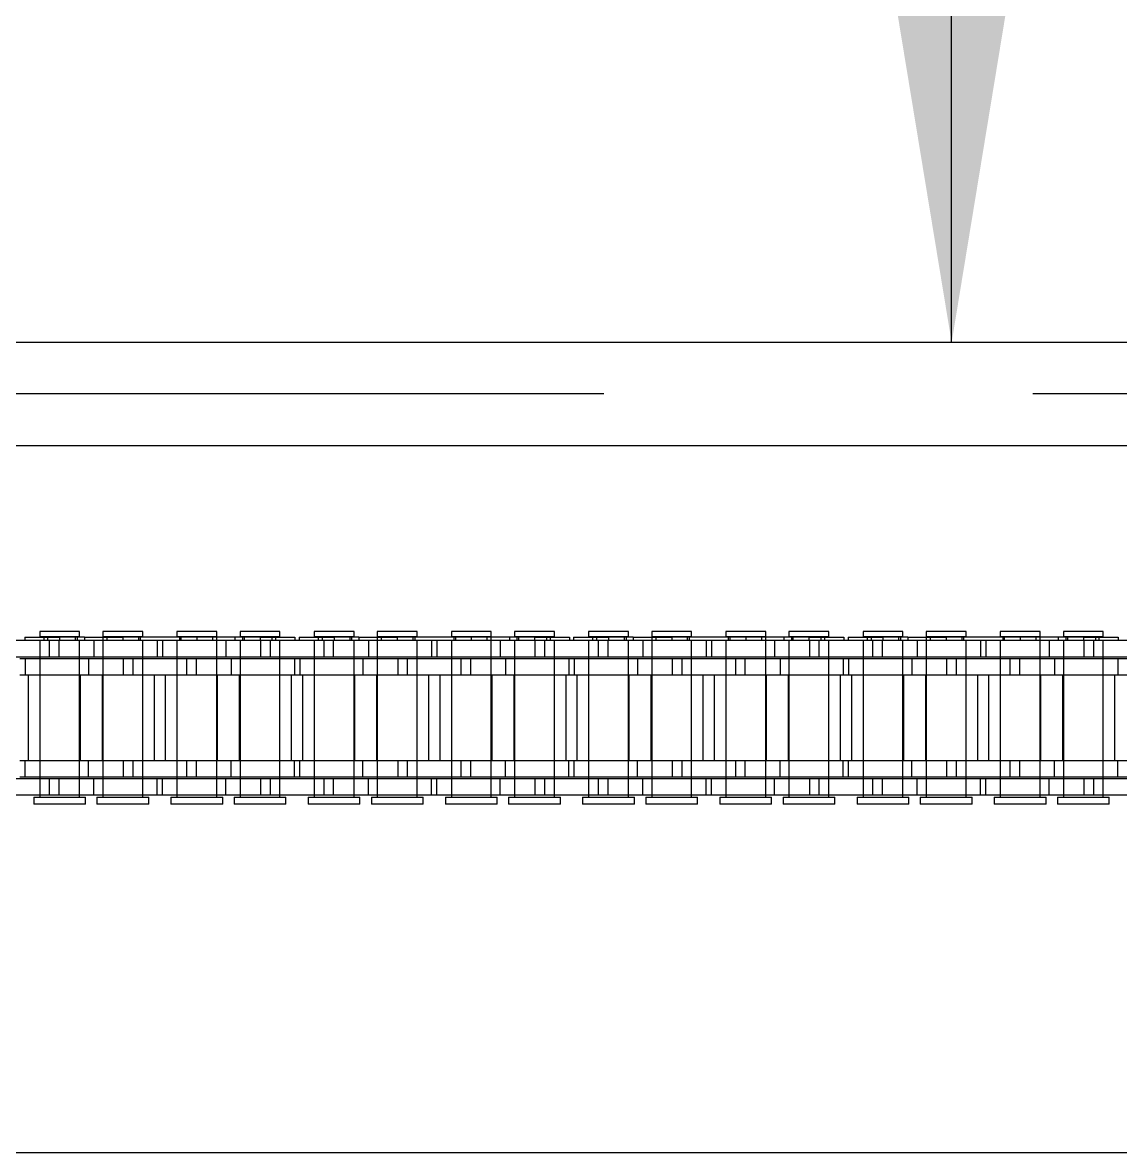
# Model space of a CAD drawing. Header units: metres. Extents: x 0 to 21025, y 0 to 14850.
# Drawn here: x 3318.3 to 3419.9, y 9261.1 to 9365.8 of the extents above; entities that cross this region are included whole.
import ezdxf

# ---------------------------------------------------------------- set-up
doc = ezdxf.new("R2010")
doc.units = ezdxf.units.M
doc.header["$LTSCALE"] = 25
doc.linetypes.add('HIDDEN2', pattern=[4.7625, 3.175, -1.5875])
for name, color, linetype in [('SDM', 7, 'Continuous'), ('SL4', 4, 'Continuous'), ('ST1', 7, 'HIDDEN2')]:
    doc.layers.add(name, color=color, linetype=linetype)
doc.styles.add('ROMANS', font='ROMANS.SHX')
doc.dimstyles.new('25___1-25', dxfattribs={"dimscale": 25, "dimtxt": 2.5, "dimasz": 2, "dimexe": 1.5, "dimexo": 1, "dimgap": 0.5, "dimtad": 1, "dimzin": 12, "dimtxsty": 'ROMANS', "dimcen": 0, "dimclrd": 256, "dimclre": 256, "dimclrt": 3, "dimazin": 3, "dimtfac": 1, "dimtmove": 0, "dimatfit": 0, "dimfxl": 1, "dimlwd": -1, "dimlwe": -1, "dimarcsym": 0})

msp = doc.modelspace()

# ---------------------------------------------------------------- linework, layer by layer
at = {"layer": 'SL4'}
for p, q in [((4205.539, 9336.149), (2880.564, 9336.149)), ((2880.564, 9326.624), (4205.539, 9326.624)), ((2880.564, 9261.149), (4205.539, 9261.149))]:
    msp.add_line(p, q, dxfattribs=at)
at = {"layer": 'ST1'}
for p, q in [((4205.539, 9331.386), (2880.564, 9331.386)), ((2880.564, 9326.624), (4205.539, 9326.624)), ((3323.575, 9309.384), (3319.885, 9309.384)), ((3319.885, 9309.384), (3319.885, 9308.91)), ((3323.575, 9308.91), (3323.575, 9309.384)), ((3329.423, 9309.384), (3325.733, 9309.384)), ((3325.733, 9309.384), (3325.733, 9308.91)), ((3329.423, 9308.91), (3329.423, 9309.384)), ((3336.275, 9309.384), (3332.585, 9309.384)), ((3332.585, 9309.384), (3332.585, 9308.91)), ((3336.275, 9308.91), (3336.275, 9309.384)), ((3342.123, 9309.384), (3338.433, 9309.384)), ((3338.433, 9309.384), (3338.433, 9308.91)), ((3342.123, 9308.91), (3342.123, 9309.384)), ((3348.975, 9309.384), (3345.285, 9309.384)), ((3345.285, 9309.384), (3345.285, 9308.91)), ((3348.975, 9308.91), (3348.975, 9309.384)), ((3354.823, 9309.384), (3351.133, 9309.384)), ((3351.133, 9309.384), (3351.133, 9308.91)), ((3354.823, 9308.91), (3354.823, 9309.384)), ((3361.675, 9309.384), (3357.985, 9309.384)), ((3357.985, 9309.384), (3357.985, 9308.91)), ((3361.675, 9308.91), (3361.675, 9309.384)), ((3367.523, 9309.384), (3363.833, 9309.384)), ((3363.833, 9309.384), (3363.833, 9308.91)), ((3367.523, 9308.91), (3367.523, 9309.384)), ((3374.375, 9309.384), (3370.685, 9309.384)), ((3370.685, 9309.384), (3370.685, 9308.91)), ((3374.375, 9308.91), (3374.375, 9309.384)), ((3380.223, 9309.384), (3376.533, 9309.384)), ((3376.533, 9309.384), (3376.533, 9308.91)), ((3380.223, 9308.91), (3380.223, 9309.384)), ((3387.075, 9309.384), (3383.385, 9309.384)), ((3383.385, 9309.384), (3383.385, 9308.91)), ((3387.075, 9308.91), (3387.075, 9309.384)), ((3392.923, 9309.384), (3389.233, 9309.384)), ((3389.233, 9309.384), (3389.233, 9308.91)), ((3392.923, 9308.91), (3392.923, 9309.384)), ((3399.775, 9309.384), (3396.085, 9309.384)), ((3396.085, 9309.384), (3396.085, 9308.91)), ((3399.775, 9308.91), (3399.775, 9309.384)), ((3405.623, 9309.384), (3401.933, 9309.384)), ((3401.933, 9309.384), (3401.933, 9308.91)), ((3405.623, 9308.91), (3405.623, 9309.384)), ((3412.475, 9309.384), (3408.785, 9309.384)), ((3408.785, 9309.384), (3408.785, 9308.91)), ((3412.475, 9308.91), (3412.475, 9309.384)), ((3418.323, 9309.384), (3414.633, 9309.384)), ((3414.633, 9309.384), (3414.633, 9308.91)), ((3418.323, 9308.91), (3418.323, 9309.384)), ((3320.798, 9308.541), (3311.703, 9308.541)), ((3318.499, 9308.873), (3318.499, 9308.541)), ((3318.499, 9308.873), (3321.73, 9308.873)), ((3319.885, 9308.91), (3323.575, 9308.91)), ((3319.885, 9308.541), (3319.885, 9307.021)), ((3319.885, 9308.541), (3319.885, 9294.042)), ((3320.254, 9308.91), (3320.254, 9308.541)), ((3320.623, 9308.873), (3320.623, 9308.541)), ((3321.658, 9308.541), (3320.798, 9308.541)), ((3320.798, 9307.021), (3320.798, 9308.541)), ((3330.753, 9308.541), (3321.658, 9308.541)), ((3321.658, 9308.541), (3321.658, 9307.021)), ((3321.73, 9308.873), (3321.73, 9308.541)), ((3324.026, 9308.873), (3321.73, 9308.873)), ((3323.206, 9308.541), (3323.206, 9308.91)), ((3323.349, 9308.873), (3323.349, 9308.541)), ((3323.575, 9307.021), (3323.575, 9308.541)), ((3323.575, 9294.042), (3323.575, 9308.541)), ((3324.026, 9308.873), (3327.578, 9308.873)), ((3324.026, 9308.873), (3324.026, 9308.541)), ((3324.905, 9308.541), (3324.905, 9307.021)), ((3325.733, 9308.91), (3329.423, 9308.91)), ((3325.733, 9308.873), (3325.733, 9307.021)), ((3325.733, 9308.541), (3325.733, 9294.042)), ((3326.102, 9308.91), (3326.102, 9308.541)), ((3327.578, 9308.873), (3327.578, 9308.541)), ((3340.278, 9308.873), (3327.578, 9308.873)), ((3329.054, 9308.541), (3329.054, 9308.91)), ((3329.197, 9308.873), (3329.197, 9308.541)), ((3329.423, 9307.021), (3329.423, 9308.541)), ((3329.423, 9294.042), (3329.423, 9308.541)), ((3330.753, 9308.541), (3330.753, 9307.021)), ((3337.103, 9308.541), (3330.753, 9308.541)), ((3331.255, 9308.541), (3331.255, 9307.021)), ((3332.585, 9308.91), (3336.275, 9308.91)), ((3332.585, 9308.541), (3332.585, 9307.021)), ((3332.585, 9308.541), (3332.585, 9294.042)), ((3332.811, 9308.873), (3332.811, 9308.541)), ((3332.954, 9308.91), (3332.954, 9308.541)), ((3334.43, 9308.873), (3334.43, 9308.541)), ((3335.906, 9308.541), (3335.906, 9308.91)), ((3336.275, 9307.021), (3336.275, 9308.873)), ((3336.275, 9294.042), (3336.275, 9308.541)), ((3337.103, 9308.541), (3337.103, 9307.021)), ((3346.198, 9308.541), (3337.103, 9308.541)), ((3337.982, 9308.541), (3337.982, 9308.873)), ((3338.433, 9308.91), (3342.123, 9308.91)), ((3338.433, 9308.541), (3338.433, 9307.021)), ((3338.433, 9308.541), (3338.433, 9294.042)), ((3338.659, 9308.873), (3338.659, 9308.541)), ((3338.802, 9308.91), (3338.802, 9308.541)), ((3340.278, 9308.873), (3340.278, 9308.541)), ((3340.278, 9308.873), (3343.509, 9308.873)), ((3340.35, 9307.021), (3340.35, 9308.541)), ((3341.21, 9308.541), (3341.21, 9307.021)), ((3341.385, 9308.873), (3341.385, 9308.541)), ((3341.754, 9308.541), (3341.754, 9308.91)), ((3342.123, 9307.021), (3342.123, 9308.541)), ((3342.123, 9294.042), (3342.123, 9308.541)), ((3343.509, 9308.873), (3343.509, 9308.541)), ((3343.899, 9308.873), (3343.899, 9308.541)), ((3343.899, 9308.873), (3347.13, 9308.873)), ((3345.285, 9308.91), (3348.975, 9308.91)), ((3345.285, 9308.541), (3345.285, 9307.021)), ((3345.285, 9308.541), (3345.285, 9294.042)), ((3345.654, 9308.91), (3345.654, 9308.541)), ((3346.023, 9308.873), (3346.023, 9308.541)), ((3347.058, 9308.541), (3346.198, 9308.541)), ((3346.198, 9307.021), (3346.198, 9308.541)), ((3356.153, 9308.541), (3347.058, 9308.541)), ((3347.058, 9308.541), (3347.058, 9307.021)), ((3347.13, 9308.873), (3347.13, 9308.541)), ((3349.426, 9308.873), (3347.13, 9308.873)), ((3348.606, 9308.541), (3348.606, 9308.91)), ((3348.749, 9308.873), (3348.749, 9308.541)), ((3348.975, 9307.021), (3348.975, 9308.541)), ((3348.975, 9294.042), (3348.975, 9308.541)), ((3349.426, 9308.873), (3352.978, 9308.873)), ((3349.426, 9308.873), (3349.426, 9308.541)), ((3350.305, 9308.541), (3350.305, 9307.021)), ((3351.133, 9308.91), (3354.823, 9308.91)), ((3351.133, 9308.873), (3351.133, 9307.021)), ((3351.133, 9308.541), (3351.133, 9294.042)), ((3351.502, 9308.91), (3351.502, 9308.541)), ((3352.978, 9308.873), (3352.978, 9308.541)), ((3365.678, 9308.873), (3352.978, 9308.873)), ((3354.454, 9308.541), (3354.454, 9308.91)), ((3354.597, 9308.873), (3354.597, 9308.541)), ((3354.823, 9307.021), (3354.823, 9308.541)), ((3354.823, 9294.042), (3354.823, 9308.541)), ((3356.153, 9308.541), (3356.153, 9307.021)), ((3362.503, 9308.541), (3356.153, 9308.541)), ((3356.655, 9308.541), (3356.655, 9307.021)), ((3357.985, 9308.91), (3361.675, 9308.91)), ((3357.985, 9308.541), (3357.985, 9307.021)), ((3357.985, 9308.541), (3357.985, 9294.042)), ((3358.211, 9308.873), (3358.211, 9308.541)), ((3358.354, 9308.91), (3358.354, 9308.541)), ((3359.83, 9308.873), (3359.83, 9308.541)), ((3361.306, 9308.541), (3361.306, 9308.91)), ((3361.675, 9307.021), (3361.675, 9308.873)), ((3361.675, 9294.042), (3361.675, 9308.541)), ((3362.503, 9308.541), (3362.503, 9307.021)), ((3371.598, 9308.541), (3362.503, 9308.541)), ((3363.382, 9308.541), (3363.382, 9308.873)), ((3363.833, 9308.91), (3367.523, 9308.91)), ((3363.833, 9308.541), (3363.833, 9307.021)), ((3363.833, 9308.541), (3363.833, 9294.042)), ((3364.059, 9308.873), (3364.059, 9308.541)), ((3364.202, 9308.91), (3364.202, 9308.541)), ((3365.678, 9308.873), (3365.678, 9308.541)), ((3365.678, 9308.873), (3368.909, 9308.873)), ((3365.75, 9307.021), (3365.75, 9308.541)), ((3366.61, 9308.541), (3366.61, 9307.021)), ((3366.785, 9308.873), (3366.785, 9308.541)), ((3367.154, 9308.541), (3367.154, 9308.91)), ((3367.523, 9307.021), (3367.523, 9308.541)), ((3367.523, 9294.042), (3367.523, 9308.541)), ((3368.909, 9308.873), (3368.909, 9308.541)), ((3369.299, 9308.873), (3369.299, 9308.541)), ((3369.299, 9308.873), (3372.53, 9308.873)), ((3370.685, 9308.91), (3374.375, 9308.91)), ((3370.685, 9308.541), (3370.685, 9307.021)), ((3370.685, 9308.541), (3370.685, 9294.042)), ((3371.054, 9308.91), (3371.054, 9308.541)), ((3371.423, 9308.873), (3371.423, 9308.541)), ((3372.458, 9308.541), (3371.598, 9308.541)), ((3371.598, 9307.021), (3371.598, 9308.541)), ((3381.553, 9308.541), (3372.458, 9308.541)), ((3372.458, 9308.541), (3372.458, 9307.021)), ((3372.53, 9308.873), (3372.53, 9308.541)), ((3374.826, 9308.873), (3372.53, 9308.873)), ((3374.006, 9308.541), (3374.006, 9308.91)), ((3374.149, 9308.873), (3374.149, 9308.541)), ((3374.375, 9307.021), (3374.375, 9308.541)), ((3374.375, 9294.042), (3374.375, 9308.541)), ((3374.826, 9308.873), (3378.378, 9308.873)), ((3374.826, 9308.873), (3374.826, 9308.541)), ((3375.705, 9308.541), (3375.705, 9307.021)), ((3376.533, 9308.91), (3380.223, 9308.91)), ((3376.533, 9308.873), (3376.533, 9307.021)), ((3376.533, 9308.541), (3376.533, 9294.042)), ((3376.902, 9308.91), (3376.902, 9308.541)), ((3378.378, 9308.873), (3378.378, 9308.541)), ((3391.078, 9308.873), (3378.378, 9308.873)), ((3379.854, 9308.541), (3379.854, 9308.91)), ((3379.997, 9308.873), (3379.997, 9308.541)), ((3380.223, 9307.021), (3380.223, 9308.541)), ((3380.223, 9294.042), (3380.223, 9308.541)), ((3381.553, 9308.541), (3381.553, 9307.021)), ((3387.903, 9308.541), (3381.553, 9308.541)), ((3382.055, 9308.541), (3382.055, 9307.021)), ((3383.385, 9308.91), (3387.075, 9308.91)), ((3383.385, 9308.541), (3383.385, 9307.021)), ((3383.385, 9308.541), (3383.385, 9294.042)), ((3383.611, 9308.873), (3383.611, 9308.541)), ((3383.754, 9308.91), (3383.754, 9308.541)), ((3385.23, 9308.873), (3385.23, 9308.541)), ((3386.706, 9308.541), (3386.706, 9308.91)), ((3387.075, 9307.021), (3387.075, 9308.873)), ((3387.075, 9294.042), (3387.075, 9308.541)), ((3387.903, 9308.541), (3387.903, 9307.021)), ((3396.998, 9308.541), (3387.903, 9308.541)), ((3388.782, 9308.541), (3388.782, 9308.873)), ((3389.233, 9308.91), (3392.923, 9308.91)), ((3389.233, 9308.541), (3389.233, 9307.021)), ((3389.233, 9308.541), (3389.233, 9294.042)), ((3389.459, 9308.873), (3389.459, 9308.541)), ((3389.602, 9308.91), (3389.602, 9308.541)), ((3391.078, 9308.873), (3391.078, 9308.541)), ((3391.078, 9308.873), (3394.309, 9308.873)), ((3391.15, 9307.021), (3391.15, 9308.541)), ((3392.01, 9308.541), (3392.01, 9307.021)), ((3392.185, 9308.873), (3392.185, 9308.541)), ((3392.554, 9308.541), (3392.554, 9308.91)), ((3392.923, 9307.021), (3392.923, 9308.541)), ((3392.923, 9294.042), (3392.923, 9308.541)), ((3394.309, 9308.873), (3394.309, 9308.541)), ((3394.699, 9308.873), (3394.699, 9308.541)), ((3394.699, 9308.873), (3397.93, 9308.873)), ((3396.085, 9308.91), (3399.775, 9308.91)), ((3396.085, 9308.541), (3396.085, 9307.021)), ((3396.085, 9308.541), (3396.085, 9294.042)), ((3396.454, 9308.91), (3396.454, 9308.541)), ((3396.823, 9308.873), (3396.823, 9308.541)), ((3397.858, 9308.541), (3396.998, 9308.541)), ((3396.998, 9307.021), (3396.998, 9308.541)), ((3406.953, 9308.541), (3397.858, 9308.541)), ((3397.858, 9308.541), (3397.858, 9307.021)), ((3397.93, 9308.873), (3397.93, 9308.541)), ((3400.226, 9308.873), (3397.93, 9308.873)), ((3399.406, 9308.541), (3399.406, 9308.91)), ((3399.549, 9308.873), (3399.549, 9308.541)), ((3399.775, 9307.021), (3399.775, 9308.541)), ((3399.775, 9294.042), (3399.775, 9308.541)), ((3400.226, 9308.873), (3403.778, 9308.873)), ((3400.226, 9308.873), (3400.226, 9308.541)), ((3401.105, 9308.541), (3401.105, 9307.021)), ((3401.933, 9308.91), (3405.623, 9308.91)), ((3401.933, 9308.873), (3401.933, 9307.021)), ((3401.933, 9308.541), (3401.933, 9294.042)), ((3402.302, 9308.91), (3402.302, 9308.541)), ((3403.778, 9308.873), (3403.778, 9308.541)), ((3416.478, 9308.873), (3403.778, 9308.873)), ((3405.254, 9308.541), (3405.254, 9308.91)), ((3405.397, 9308.873), (3405.397, 9308.541)), ((3405.623, 9307.021), (3405.623, 9308.541)), ((3405.623, 9294.042), (3405.623, 9308.541)), ((3406.953, 9308.541), (3406.953, 9307.021)), ((3413.303, 9308.541), (3406.953, 9308.541)), ((3407.455, 9308.541), (3407.455, 9307.021)), ((3408.785, 9308.91), (3412.475, 9308.91)), ((3408.785, 9308.541), (3408.785, 9307.021)), ((3408.785, 9308.541), (3408.785, 9294.042)), ((3409.011, 9308.873), (3409.011, 9308.541)), ((3409.154, 9308.91), (3409.154, 9308.541)), ((3410.63, 9308.873), (3410.63, 9308.541)), ((3412.106, 9308.541), (3412.106, 9308.91)), ((3412.475, 9307.021), (3412.475, 9308.873)), ((3412.475, 9294.042), (3412.475, 9308.541)), ((3413.303, 9308.541), (3413.303, 9307.021)), ((3422.398, 9308.541), (3413.303, 9308.541)), ((3414.182, 9308.541), (3414.182, 9308.873)), ((3414.633, 9308.91), (3418.323, 9308.91)), ((3414.633, 9308.541), (3414.633, 9307.021)), ((3414.633, 9308.541), (3414.633, 9294.042)), ((3414.859, 9308.873), (3414.859, 9308.541)), ((3415.002, 9308.91), (3415.002, 9308.541)), ((3416.478, 9308.873), (3416.478, 9308.541)), ((3416.478, 9308.873), (3419.709, 9308.873)), ((3416.55, 9307.021), (3416.55, 9308.541)), ((3417.41, 9308.541), (3417.41, 9307.021)), ((3417.585, 9308.873), (3417.585, 9308.541)), ((3417.954, 9308.541), (3417.954, 9308.91)), ((3418.323, 9307.021), (3418.323, 9308.541)), ((3418.323, 9294.042), (3418.323, 9308.541)), ((3419.709, 9308.873), (3419.709, 9308.541)), ((3320.798, 9307.021), (3311.703, 9307.021)), ((3324.403, 9306.869), (3318.053, 9306.869)), ((3318.555, 9306.869), (3318.555, 9305.349)), ((3319.885, 9306.869), (3319.885, 9305.349)), ((3321.658, 9307.021), (3320.798, 9307.021)), ((3330.753, 9307.021), (3321.658, 9307.021)), ((3323.575, 9305.349), (3323.575, 9306.869)), ((3324.403, 9306.869), (3324.403, 9305.349)), ((3333.498, 9306.869), (3324.403, 9306.869)), ((3325.733, 9306.869), (3325.733, 9305.349)), ((3327.65, 9305.349), (3327.65, 9306.869)), ((3328.51, 9306.869), (3328.51, 9305.349)), ((3329.423, 9305.349), (3329.423, 9306.869)), ((3337.103, 9307.021), (3330.753, 9307.021)), ((3332.585, 9306.869), (3332.585, 9305.349)), ((3334.358, 9306.869), (3333.498, 9306.869)), ((3333.498, 9305.349), (3333.498, 9306.869)), ((3343.453, 9306.869), (3334.358, 9306.869)), ((3334.358, 9306.869), (3334.358, 9305.349)), ((3336.275, 9305.349), (3336.275, 9306.869)), ((3346.198, 9307.021), (3337.103, 9307.021)), ((3337.605, 9306.869), (3337.605, 9305.349)), ((3338.433, 9306.869), (3338.433, 9305.349)), ((3342.123, 9305.349), (3342.123, 9306.869)), ((3343.453, 9306.869), (3343.453, 9305.349)), ((3349.803, 9306.869), (3343.453, 9306.869)), ((3343.955, 9306.869), (3343.955, 9305.349)), ((3345.285, 9306.869), (3345.285, 9305.349)), ((3347.058, 9307.021), (3346.198, 9307.021)), ((3356.153, 9307.021), (3347.058, 9307.021)), ((3348.975, 9305.349), (3348.975, 9306.869)), ((3349.803, 9306.869), (3349.803, 9305.349)), ((3358.898, 9306.869), (3349.803, 9306.869)), ((3351.133, 9306.869), (3351.133, 9305.349)), ((3353.05, 9305.349), (3353.05, 9306.869)), ((3353.91, 9306.869), (3353.91, 9305.349)), ((3354.823, 9305.349), (3354.823, 9306.869)), ((3362.503, 9307.021), (3356.153, 9307.021)), ((3357.985, 9306.869), (3357.985, 9305.349)), ((3359.758, 9306.869), (3358.898, 9306.869)), ((3358.898, 9305.349), (3358.898, 9306.869)), ((3368.853, 9306.869), (3359.758, 9306.869)), ((3359.758, 9306.869), (3359.758, 9305.349)), ((3361.675, 9305.349), (3361.675, 9306.869)), ((3371.598, 9307.021), (3362.503, 9307.021)), ((3363.005, 9306.869), (3363.005, 9305.349)), ((3363.833, 9306.869), (3363.833, 9305.349)), ((3367.523, 9305.349), (3367.523, 9306.869)), ((3368.853, 9306.869), (3368.853, 9305.349)), ((3375.203, 9306.869), (3368.853, 9306.869)), ((3369.355, 9306.869), (3369.355, 9305.349)), ((3370.685, 9306.869), (3370.685, 9305.349)), ((3372.458, 9307.021), (3371.598, 9307.021)), ((3381.553, 9307.021), (3372.458, 9307.021)), ((3374.375, 9305.349), (3374.375, 9306.869)), ((3375.203, 9306.869), (3375.203, 9305.349)), ((3384.298, 9306.869), (3375.203, 9306.869)), ((3376.533, 9306.869), (3376.533, 9305.349)), ((3378.45, 9305.349), (3378.45, 9306.869)), ((3379.31, 9306.869), (3379.31, 9305.349)), ((3380.223, 9305.349), (3380.223, 9306.869)), ((3387.903, 9307.021), (3381.553, 9307.021)), ((3383.385, 9306.869), (3383.385, 9305.349)), ((3385.158, 9306.869), (3384.298, 9306.869)), ((3384.298, 9305.349), (3384.298, 9306.869)), ((3394.253, 9306.869), (3385.158, 9306.869)), ((3385.158, 9306.869), (3385.158, 9305.349)), ((3387.075, 9305.349), (3387.075, 9306.869)), ((3396.998, 9307.021), (3387.903, 9307.021)), ((3388.405, 9306.869), (3388.405, 9305.349)), ((3389.233, 9306.869), (3389.233, 9305.349)), ((3392.923, 9305.349), (3392.923, 9306.869)), ((3394.253, 9306.869), (3394.253, 9305.349)), ((3400.603, 9306.869), (3394.253, 9306.869)), ((3394.755, 9306.869), (3394.755, 9305.349)), ((3396.085, 9306.869), (3396.085, 9305.349)), ((3397.858, 9307.021), (3396.998, 9307.021)), ((3406.953, 9307.021), (3397.858, 9307.021)), ((3399.775, 9305.349), (3399.775, 9306.869)), ((3400.603, 9306.869), (3400.603, 9305.349)), ((3409.698, 9306.869), (3400.603, 9306.869)), ((3401.933, 9306.869), (3401.933, 9305.349)), ((3403.85, 9305.349), (3403.85, 9306.869)), ((3404.71, 9306.869), (3404.71, 9305.349)), ((3405.623, 9305.349), (3405.623, 9306.869)), ((3413.303, 9307.021), (3406.953, 9307.021)), ((3408.785, 9306.869), (3408.785, 9305.349)), ((3410.558, 9306.869), (3409.698, 9306.869)), ((3409.698, 9305.349), (3409.698, 9306.869)), ((3419.653, 9306.869), (3410.558, 9306.869)), ((3410.558, 9306.869), (3410.558, 9305.349)), ((3412.475, 9305.349), (3412.475, 9306.869)), ((3422.398, 9307.021), (3413.303, 9307.021)), ((3413.805, 9306.869), (3413.805, 9305.349)), ((3414.633, 9306.869), (3414.633, 9305.349)), ((3418.323, 9305.349), (3418.323, 9306.869)), ((3419.653, 9306.869), (3419.653, 9305.349)), ((3426.003, 9306.869), (3419.653, 9306.869)), ((3324.403, 9305.349), (3318.053, 9305.349)), ((3318.838, 9297.419), (3318.838, 9305.349)), ((3319.885, 9305.349), (3319.885, 9297.419)), ((3323.575, 9297.419), (3323.575, 9305.349)), ((3323.618, 9305.349), (3323.618, 9297.419)), ((3333.498, 9305.349), (3324.403, 9305.349)), ((3325.69, 9297.419), (3325.69, 9305.349)), ((3325.733, 9305.349), (3325.733, 9297.419)), ((3329.423, 9297.419), (3329.423, 9305.349)), ((3330.47, 9305.349), (3330.47, 9297.419)), ((3331.538, 9297.419), (3331.538, 9305.349)), ((3332.585, 9305.349), (3332.585, 9297.419)), ((3334.358, 9305.349), (3333.498, 9305.349)), ((3343.453, 9305.349), (3334.358, 9305.349)), ((3336.275, 9297.419), (3336.275, 9305.349)), ((3336.318, 9305.349), (3336.318, 9297.419)), ((3338.39, 9297.419), (3338.39, 9305.349)), ((3338.433, 9305.349), (3338.433, 9297.419)), ((3342.123, 9297.419), (3342.123, 9305.349)), ((3343.17, 9305.349), (3343.17, 9297.419)), ((3349.803, 9305.349), (3343.453, 9305.349)), ((3344.238, 9297.419), (3344.238, 9305.349)), ((3345.285, 9305.349), (3345.285, 9297.419)), ((3348.975, 9297.419), (3348.975, 9305.349)), ((3349.018, 9305.349), (3349.018, 9297.419)), ((3358.898, 9305.349), (3349.803, 9305.349)), ((3351.09, 9297.419), (3351.09, 9305.349)), ((3351.133, 9305.349), (3351.133, 9297.419)), ((3354.823, 9297.419), (3354.823, 9305.349)), ((3355.87, 9305.349), (3355.87, 9297.419)), ((3356.938, 9297.419), (3356.938, 9305.349)), ((3357.985, 9305.349), (3357.985, 9297.419)), ((3359.758, 9305.349), (3358.898, 9305.349)), ((3368.853, 9305.349), (3359.758, 9305.349)), ((3361.675, 9297.419), (3361.675, 9305.349)), ((3361.718, 9305.349), (3361.718, 9297.419)), ((3363.79, 9297.419), (3363.79, 9305.349)), ((3363.833, 9305.349), (3363.833, 9297.419)), ((3367.523, 9297.419), (3367.523, 9305.349)), ((3368.57, 9305.349), (3368.57, 9297.419)), ((3375.203, 9305.349), (3368.853, 9305.349)), ((3369.638, 9297.419), (3369.638, 9305.349)), ((3370.685, 9305.349), (3370.685, 9297.419)), ((3374.375, 9297.419), (3374.375, 9305.349)), ((3374.418, 9305.349), (3374.418, 9297.419)), ((3384.298, 9305.349), (3375.203, 9305.349)), ((3376.49, 9297.419), (3376.49, 9305.349)), ((3376.533, 9305.349), (3376.533, 9297.419)), ((3380.223, 9297.419), (3380.223, 9305.349)), ((3381.27, 9305.349), (3381.27, 9297.419)), ((3382.338, 9297.419), (3382.338, 9305.349)), ((3383.385, 9305.349), (3383.385, 9297.419)), ((3385.158, 9305.349), (3384.298, 9305.349)), ((3394.253, 9305.349), (3385.158, 9305.349)), ((3387.075, 9297.419), (3387.075, 9305.349)), ((3387.118, 9305.349), (3387.118, 9297.419)), ((3389.19, 9297.419), (3389.19, 9305.349)), ((3389.233, 9305.349), (3389.233, 9297.419)), ((3392.923, 9297.419), (3392.923, 9305.349)), ((3393.97, 9305.349), (3393.97, 9297.419)), ((3400.603, 9305.349), (3394.253, 9305.349)), ((3395.038, 9297.419), (3395.038, 9305.349)), ((3396.085, 9305.349), (3396.085, 9297.419)), ((3399.775, 9297.419), (3399.775, 9305.349)), ((3399.818, 9305.349), (3399.818, 9297.419)), ((3409.698, 9305.349), (3400.603, 9305.349)), ((3401.89, 9297.419), (3401.89, 9305.349)), ((3401.933, 9305.349), (3401.933, 9297.419)), ((3405.623, 9297.419), (3405.623, 9305.349)), ((3406.67, 9305.349), (3406.67, 9297.419)), ((3407.738, 9297.419), (3407.738, 9305.349)), ((3408.785, 9305.349), (3408.785, 9297.419)), ((3410.558, 9305.349), (3409.698, 9305.349)), ((3419.653, 9305.349), (3410.558, 9305.349)), ((3412.475, 9297.419), (3412.475, 9305.349)), ((3412.518, 9305.349), (3412.518, 9297.419)), ((3414.59, 9297.419), (3414.59, 9305.349)), ((3414.633, 9305.349), (3414.633, 9297.419)), ((3418.323, 9297.419), (3418.323, 9305.349)), ((3419.37, 9305.349), (3419.37, 9297.419)), ((3426.003, 9305.349), (3419.653, 9305.349)), ((3324.403, 9297.419), (3318.053, 9297.419)), ((3318.555, 9295.899), (3318.555, 9297.419)), ((3319.885, 9297.419), (3319.885, 9295.899)), ((3323.575, 9295.899), (3323.575, 9297.419)), ((3324.403, 9295.899), (3324.403, 9297.419)), ((3333.498, 9297.419), (3324.403, 9297.419)), ((3325.733, 9297.419), (3325.733, 9295.899)), ((3327.65, 9295.899), (3327.65, 9297.419)), ((3328.51, 9297.419), (3328.51, 9295.899)), ((3329.423, 9295.899), (3329.423, 9297.419)), ((3332.585, 9297.419), (3332.585, 9295.899)), ((3334.358, 9297.419), (3333.498, 9297.419)), ((3333.498, 9295.899), (3333.498, 9297.419)), ((3343.453, 9297.419), (3334.358, 9297.419)), ((3334.358, 9297.419), (3334.358, 9295.899)), ((3336.275, 9295.899), (3336.275, 9297.419)), ((3337.605, 9295.899), (3337.605, 9297.419)), ((3338.433, 9297.419), (3338.433, 9295.899)), ((3342.123, 9295.899), (3342.123, 9297.419)), ((3343.453, 9295.899), (3343.453, 9297.419)), ((3349.803, 9297.419), (3343.453, 9297.419)), ((3343.955, 9295.899), (3343.955, 9297.419)), ((3345.285, 9297.419), (3345.285, 9295.899)), ((3348.975, 9295.899), (3348.975, 9297.419)), ((3349.803, 9295.899), (3349.803, 9297.419)), ((3358.898, 9297.419), (3349.803, 9297.419)), ((3351.133, 9297.419), (3351.133, 9295.899)), ((3353.05, 9295.899), (3353.05, 9297.419)), ((3353.91, 9297.419), (3353.91, 9295.899)), ((3354.823, 9295.899), (3354.823, 9297.419)), ((3357.985, 9297.419), (3357.985, 9295.899)), ((3359.758, 9297.419), (3358.898, 9297.419)), ((3358.898, 9295.899), (3358.898, 9297.419)), ((3368.853, 9297.419), (3359.758, 9297.419)), ((3359.758, 9297.419), (3359.758, 9295.899)), ((3361.675, 9295.899), (3361.675, 9297.419)), ((3363.005, 9295.899), (3363.005, 9297.419)), ((3363.833, 9297.419), (3363.833, 9295.899)), ((3367.523, 9295.899), (3367.523, 9297.419)), ((3368.853, 9295.899), (3368.853, 9297.419)), ((3375.203, 9297.419), (3368.853, 9297.419)), ((3369.355, 9295.899), (3369.355, 9297.419)), ((3370.685, 9297.419), (3370.685, 9295.899)), ((3374.375, 9295.899), (3374.375, 9297.419)), ((3375.203, 9295.899), (3375.203, 9297.419)), ((3384.298, 9297.419), (3375.203, 9297.419)), ((3376.533, 9297.419), (3376.533, 9295.899)), ((3378.45, 9295.899), (3378.45, 9297.419)), ((3379.31, 9297.419), (3379.31, 9295.899)), ((3380.223, 9295.899), (3380.223, 9297.419)), ((3383.385, 9297.419), (3383.385, 9295.899)), ((3385.158, 9297.419), (3384.298, 9297.419)), ((3384.298, 9295.899), (3384.298, 9297.419)), ((3394.253, 9297.419), (3385.158, 9297.419)), ((3385.158, 9297.419), (3385.158, 9295.899)), ((3387.075, 9295.899), (3387.075, 9297.419)), ((3388.405, 9295.899), (3388.405, 9297.419)), ((3389.233, 9297.419), (3389.233, 9295.899)), ((3392.923, 9295.899), (3392.923, 9297.419)), ((3394.253, 9295.899), (3394.253, 9297.419)), ((3400.603, 9297.419), (3394.253, 9297.419)), ((3394.755, 9295.899), (3394.755, 9297.419)), ((3396.085, 9297.419), (3396.085, 9295.899)), ((3399.775, 9295.899), (3399.775, 9297.419)), ((3400.603, 9295.899), (3400.603, 9297.419)), ((3409.698, 9297.419), (3400.603, 9297.419)), ((3401.933, 9297.419), (3401.933, 9295.899)), ((3403.85, 9295.899), (3403.85, 9297.419)), ((3404.71, 9297.419), (3404.71, 9295.899)), ((3405.623, 9295.899), (3405.623, 9297.419)), ((3408.785, 9297.419), (3408.785, 9295.899)), ((3410.558, 9297.419), (3409.698, 9297.419)), ((3409.698, 9295.899), (3409.698, 9297.419)), ((3419.653, 9297.419), (3410.558, 9297.419)), ((3410.558, 9297.419), (3410.558, 9295.899)), ((3412.475, 9295.899), (3412.475, 9297.419)), ((3413.805, 9295.899), (3413.805, 9297.419)), ((3414.633, 9297.419), (3414.633, 9295.899)), ((3418.323, 9295.899), (3418.323, 9297.419)), ((3419.653, 9295.899), (3419.653, 9297.419)), ((3426.003, 9297.419), (3419.653, 9297.419)), ((3320.798, 9295.747), (3311.703, 9295.747)), ((3324.403, 9295.899), (3318.053, 9295.899)), ((3319.885, 9295.747), (3319.885, 9294.227)), ((3321.658, 9295.747), (3320.798, 9295.747)), ((3320.798, 9294.227), (3320.798, 9295.747)), ((3330.753, 9295.747), (3321.658, 9295.747)), ((3321.658, 9295.747), (3321.658, 9294.227)), ((3323.575, 9294.227), (3323.575, 9295.747)), ((3333.498, 9295.899), (3324.403, 9295.899)), ((3324.905, 9294.227), (3324.905, 9295.747)), ((3325.733, 9295.747), (3325.733, 9294.227)), ((3329.423, 9294.227), (3329.423, 9295.747)), ((3330.753, 9294.227), (3330.753, 9295.747)), ((3337.103, 9295.747), (3330.753, 9295.747)), ((3331.255, 9294.227), (3331.255, 9295.747)), ((3332.585, 9295.747), (3332.585, 9294.227)), ((3334.358, 9295.899), (3333.498, 9295.899)), ((3343.453, 9295.899), (3334.358, 9295.899)), ((3336.275, 9294.227), (3336.275, 9295.747)), ((3337.103, 9294.227), (3337.103, 9295.747)), ((3346.198, 9295.747), (3337.103, 9295.747)), ((3338.433, 9295.747), (3338.433, 9294.227)), ((3340.35, 9294.227), (3340.35, 9295.747)), ((3341.21, 9295.747), (3341.21, 9294.227)), ((3342.123, 9294.227), (3342.123, 9295.747)), ((3349.803, 9295.899), (3343.453, 9295.899)), ((3345.285, 9295.747), (3345.285, 9294.227)), ((3347.058, 9295.747), (3346.198, 9295.747)), ((3346.198, 9294.227), (3346.198, 9295.747)), ((3356.153, 9295.747), (3347.058, 9295.747)), ((3347.058, 9295.747), (3347.058, 9294.227)), ((3348.975, 9294.227), (3348.975, 9295.747)), ((3358.898, 9295.899), (3349.803, 9295.899)), ((3350.305, 9294.227), (3350.305, 9295.747)), ((3351.133, 9295.747), (3351.133, 9294.227)), ((3354.823, 9294.227), (3354.823, 9295.747)), ((3356.153, 9294.227), (3356.153, 9295.747)), ((3362.503, 9295.747), (3356.153, 9295.747)), ((3356.655, 9294.227), (3356.655, 9295.747)), ((3357.985, 9295.747), (3357.985, 9294.227)), ((3359.758, 9295.899), (3358.898, 9295.899)), ((3368.853, 9295.899), (3359.758, 9295.899)), ((3361.675, 9294.227), (3361.675, 9295.747)), ((3362.503, 9294.227), (3362.503, 9295.747)), ((3371.598, 9295.747), (3362.503, 9295.747)), ((3363.833, 9295.747), (3363.833, 9294.227)), ((3365.75, 9294.227), (3365.75, 9295.747)), ((3366.61, 9295.747), (3366.61, 9294.227)), ((3367.523, 9294.227), (3367.523, 9295.747)), ((3375.203, 9295.899), (3368.853, 9295.899)), ((3370.685, 9295.747), (3370.685, 9294.227)), ((3372.458, 9295.747), (3371.598, 9295.747)), ((3371.598, 9294.227), (3371.598, 9295.747)), ((3381.553, 9295.747), (3372.458, 9295.747)), ((3372.458, 9295.747), (3372.458, 9294.227)), ((3374.375, 9294.227), (3374.375, 9295.747)), ((3384.298, 9295.899), (3375.203, 9295.899)), ((3375.705, 9294.227), (3375.705, 9295.747)), ((3376.533, 9295.747), (3376.533, 9294.227)), ((3380.223, 9294.227), (3380.223, 9295.747)), ((3381.553, 9294.227), (3381.553, 9295.747)), ((3387.903, 9295.747), (3381.553, 9295.747)), ((3382.055, 9294.227), (3382.055, 9295.747)), ((3383.385, 9295.747), (3383.385, 9294.227)), ((3385.158, 9295.899), (3384.298, 9295.899)), ((3394.253, 9295.899), (3385.158, 9295.899)), ((3387.075, 9294.227), (3387.075, 9295.747)), ((3387.903, 9294.227), (3387.903, 9295.747)), ((3396.998, 9295.747), (3387.903, 9295.747)), ((3389.233, 9295.747), (3389.233, 9294.227)), ((3391.15, 9294.227), (3391.15, 9295.747)), ((3392.01, 9295.747), (3392.01, 9294.227)), ((3392.923, 9294.227), (3392.923, 9295.747)), ((3400.603, 9295.899), (3394.253, 9295.899)), ((3396.085, 9295.747), (3396.085, 9294.227)), ((3397.858, 9295.747), (3396.998, 9295.747)), ((3396.998, 9294.227), (3396.998, 9295.747)), ((3406.953, 9295.747), (3397.858, 9295.747)), ((3397.858, 9295.747), (3397.858, 9294.227)), ((3399.775, 9294.227), (3399.775, 9295.747)), ((3409.698, 9295.899), (3400.603, 9295.899)), ((3401.105, 9294.227), (3401.105, 9295.747)), ((3401.933, 9295.747), (3401.933, 9294.227)), ((3405.623, 9294.227), (3405.623, 9295.747)), ((3406.953, 9294.227), (3406.953, 9295.747)), ((3413.303, 9295.747), (3406.953, 9295.747)), ((3407.455, 9294.227), (3407.455, 9295.747)), ((3408.785, 9295.747), (3408.785, 9294.227)), ((3410.558, 9295.899), (3409.698, 9295.899)), ((3419.653, 9295.899), (3410.558, 9295.899)), ((3412.475, 9294.227), (3412.475, 9295.747)), ((3413.303, 9294.227), (3413.303, 9295.747)), ((3422.398, 9295.747), (3413.303, 9295.747)), ((3414.633, 9295.747), (3414.633, 9294.227)), ((3416.55, 9294.227), (3416.55, 9295.747)), ((3417.41, 9295.747), (3417.41, 9294.227)), ((3418.323, 9294.227), (3418.323, 9295.747)), ((3426.003, 9295.899), (3419.653, 9295.899)), ((3320.798, 9294.227), (3311.703, 9294.227)), ((3319.332, 9294.042), (3324.129, 9294.042)), ((3319.332, 9294.042), (3319.332, 9293.384)), ((3321.658, 9294.227), (3320.798, 9294.227)), ((3330.753, 9294.227), (3321.658, 9294.227)), ((3324.129, 9293.384), (3324.129, 9294.042)), ((3325.18, 9294.042), (3329.977, 9294.042)), ((3325.18, 9294.042), (3325.18, 9293.384)), ((3329.977, 9293.384), (3329.977, 9294.042)), ((3337.103, 9294.227), (3330.753, 9294.227)), ((3332.032, 9294.042), (3336.829, 9294.042)), ((3332.032, 9294.042), (3332.032, 9293.384)), ((3336.829, 9293.384), (3336.829, 9294.042)), ((3346.198, 9294.227), (3337.103, 9294.227)), ((3337.88, 9294.042), (3342.677, 9294.042)), ((3337.88, 9294.042), (3337.88, 9293.384)), ((3342.677, 9293.384), (3342.677, 9294.042)), ((3344.732, 9294.042), (3349.529, 9294.042)), ((3344.732, 9294.042), (3344.732, 9293.384)), ((3347.058, 9294.227), (3346.198, 9294.227)), ((3356.153, 9294.227), (3347.058, 9294.227)), ((3349.529, 9293.384), (3349.529, 9294.042)), ((3350.58, 9294.042), (3355.377, 9294.042)), ((3350.58, 9294.042), (3350.58, 9293.384)), ((3355.377, 9293.384), (3355.377, 9294.042)), ((3362.503, 9294.227), (3356.153, 9294.227)), ((3357.432, 9294.042), (3362.229, 9294.042)), ((3357.432, 9294.042), (3357.432, 9293.384)), ((3362.229, 9293.384), (3362.229, 9294.042)), ((3371.598, 9294.227), (3362.503, 9294.227)), ((3363.28, 9294.042), (3368.077, 9294.042)), ((3363.28, 9294.042), (3363.28, 9293.384)), ((3368.077, 9293.384), (3368.077, 9294.042)), ((3370.132, 9294.042), (3374.929, 9294.042)), ((3370.132, 9294.042), (3370.132, 9293.384)), ((3372.458, 9294.227), (3371.598, 9294.227)), ((3381.553, 9294.227), (3372.458, 9294.227)), ((3374.929, 9293.384), (3374.929, 9294.042)), ((3375.98, 9294.042), (3380.777, 9294.042)), ((3375.98, 9294.042), (3375.98, 9293.384)), ((3380.777, 9293.384), (3380.777, 9294.042)), ((3387.903, 9294.227), (3381.553, 9294.227)), ((3382.832, 9294.042), (3387.629, 9294.042)), ((3382.832, 9294.042), (3382.832, 9293.384)), ((3387.629, 9293.384), (3387.629, 9294.042)), ((3396.998, 9294.227), (3387.903, 9294.227)), ((3388.68, 9294.042), (3393.477, 9294.042)), ((3388.68, 9294.042), (3388.68, 9293.384)), ((3393.477, 9293.384), (3393.477, 9294.042)), ((3395.532, 9294.042), (3400.329, 9294.042)), ((3395.532, 9294.042), (3395.532, 9293.384)), ((3397.858, 9294.227), (3396.998, 9294.227)), ((3406.953, 9294.227), (3397.858, 9294.227)), ((3400.329, 9293.384), (3400.329, 9294.042)), ((3401.38, 9294.042), (3406.177, 9294.042)), ((3401.38, 9294.042), (3401.38, 9293.384)), ((3406.177, 9293.384), (3406.177, 9294.042)), ((3413.303, 9294.227), (3406.953, 9294.227)), ((3408.232, 9294.042), (3413.029, 9294.042)), ((3408.232, 9294.042), (3408.232, 9293.384)), ((3413.029, 9293.384), (3413.029, 9294.042)), ((3422.398, 9294.227), (3413.303, 9294.227)), ((3414.08, 9294.042), (3418.877, 9294.042)), ((3414.08, 9294.042), (3414.08, 9293.384)), ((3418.877, 9293.384), (3418.877, 9294.042)), ((3324.129, 9293.384), (3319.332, 9293.384)), ((3329.977, 9293.384), (3325.18, 9293.384)), ((3336.829, 9293.384), (3332.032, 9293.384)), ((3342.677, 9293.384), (3337.88, 9293.384)), ((3349.529, 9293.384), (3344.732, 9293.384)), ((3355.377, 9293.384), (3350.58, 9293.384)), ((3362.229, 9293.384), (3357.432, 9293.384)), ((3368.077, 9293.384), (3363.28, 9293.384)), ((3374.929, 9293.384), (3370.132, 9293.384)), ((3380.777, 9293.384), (3375.98, 9293.384)), ((3387.629, 9293.384), (3382.832, 9293.384)), ((3393.477, 9293.384), (3388.68, 9293.384)), ((3400.329, 9293.384), (3395.532, 9293.384)), ((3406.177, 9293.384), (3401.38, 9293.384)), ((3413.029, 9293.384), (3408.232, 9293.384)), ((3418.877, 9293.384), (3414.08, 9293.384))]:
    msp.add_line(p, q, dxfattribs=at)

# ---------------------------------------------------------------- leaders
at = {"layer": 'SDM'}
msp.add_leader([(3404.287, 9336.149), (3404.221, 9660.758)], dimstyle='25___1-25', override={"dimgap": 0.5, "dimtad": 0}, dxfattribs=at)

doc.saveas('drawing.dxf')
